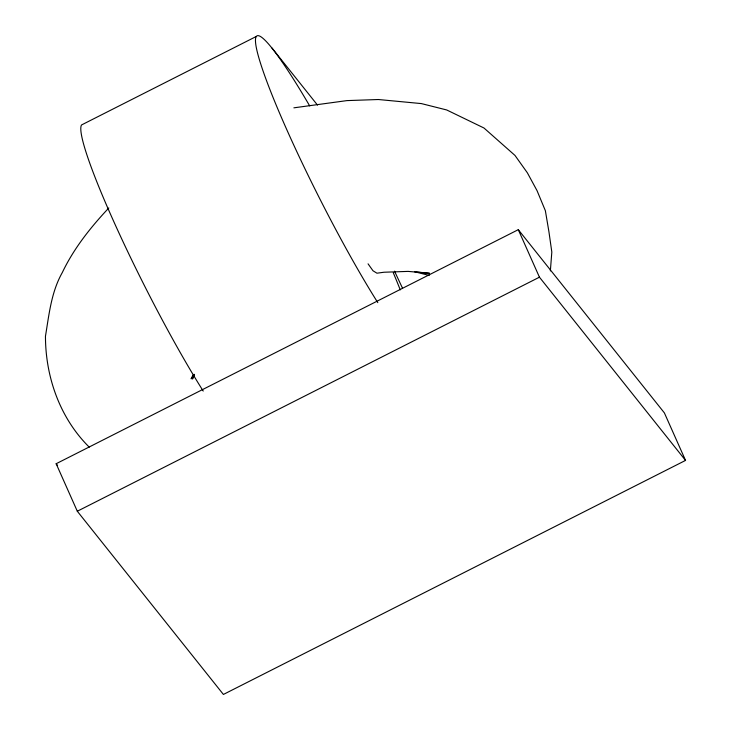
<?xml version="1.0" encoding="UTF-8"?>
<svg xmlns="http://www.w3.org/2000/svg" width="731" height="731" viewBox="0 0 731 731"><rect width="100%" height="100%" fill="white"/><g stroke="black" fill="none" stroke-linecap="round" stroke-linejoin="round"><path stroke-width="1.1" d="M550.361 270.918L551.823 252.049L548.935 231.791L545.372 210.72L537.047 190.672L527.371 172.827L514.99 155.438L483.977 128.007L446.696 109.961L421.385 103.592L378.375 99.517L346.978 100.604L293.88 107.832M192.929 376.849L192.536 379.014L194.3 374.875M193.148 375.04L191.129 378.859L194.135 374.29M108.791 207.979C90.58 227.387 73.849 248.357 62.327 272.499C51.234 292.108 49.078 314.421 45.459 336.223C45.468 377.032 60.006 418.26 89.255 447.153M256.106 36.55L81.525 124.964A173.576 17.663 63.1 0 0 117.554 229.881A173.576 17.663 63.1 0 0 203.218 391.058M56.159 463.728L518.288 229.68L664.388 412.905L685.541 460.411L223.403 694.45L77.303 511.234L56.159 463.728L57.575 465.501M77.303 511.234L539.441 277.186L685.541 460.411M429.179 275.413L414.504 271.722L429.572 273.303L408.117 271.393L384.022 272.234L376.931 273.193L372.974 270.753L368.058 263.836M271.959 47.99L317.501 105.1M518.288 229.68L539.441 277.186M377.808 302.643A173.576 17.663 63.1 0 1 263.142 71.199A173.576 17.663 63.1 0 1 309.688 105.904M393.278 272.736A173.576 17.663 63.1 0 1 400.25 289.869M402.333 287.795A173.576 17.663 63.1 0 1 394.548 271.164"/></g></svg>
